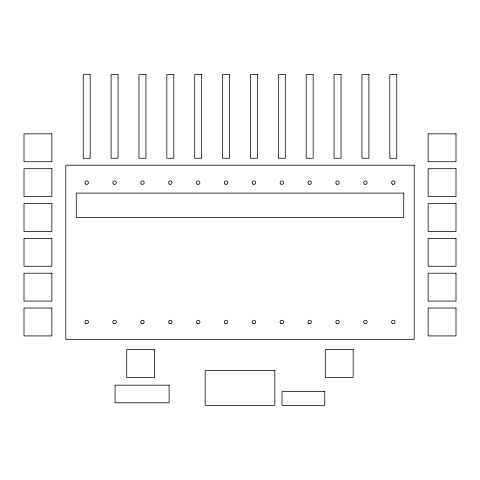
<?xml version="1.0" encoding="UTF-8"?>
<svg xmlns="http://www.w3.org/2000/svg" width="480" height="480" viewBox="0 0 480 480"><rect width="100%" height="100%" fill="white"/><g stroke="black" fill="none" stroke-linecap="round" stroke-linejoin="round"><path stroke-width="0.72" d="M90.192 74.634L83.226 74.634L83.226 158.25L90.192 158.25L90.192 74.634M118.062 74.634L111.096 74.634L111.096 158.25L118.062 158.25L118.062 74.634M145.938 74.634L138.966 74.634L138.966 158.25L145.938 158.25L145.938 74.634M173.808 74.634L166.836 74.634L166.836 158.25L173.808 158.25L173.808 74.634M201.678 74.634L194.712 74.634L194.712 158.25L201.678 158.25L201.678 74.634M229.548 74.634L222.582 74.634L222.582 158.25L229.548 158.25L229.548 74.634M257.418 74.634L250.452 74.634L250.452 158.25L257.418 158.25L257.418 74.634M285.288 74.634L278.322 74.634L278.322 158.25L285.288 158.25L285.288 74.634M313.164 74.634L306.192 74.634L306.192 158.25L313.164 158.25L313.164 74.634M341.034 74.634L334.062 74.634L334.062 158.25L341.034 158.25L341.034 74.634M368.904 74.634L361.938 74.634L361.938 158.25L368.904 158.25L368.904 74.634M396.774 74.634L389.808 74.634L389.808 158.25L396.774 158.25L396.774 74.634M51.87 133.86L24 133.86L24 161.73L51.87 161.73L51.87 133.86M456 133.86L428.13 133.86L428.13 161.73L456 161.73L456 133.86M414.192 165.216L65.808 165.216L65.808 339.408L414.192 339.408L414.192 165.216M51.87 168.702L24 168.702L24 196.572L51.87 196.572L51.87 168.702M456 168.702L428.13 168.702L428.13 196.572L456 196.572L456 168.702M403.74 193.086L76.26 193.086L76.26 217.476L403.74 217.476L403.74 193.086M51.87 203.538L24 203.538L24 231.408L51.87 231.408L51.87 203.538M456 203.538L428.13 203.538L428.13 231.408L456 231.408L456 203.538M51.87 238.38L24 238.38L24 266.25L51.87 266.25L51.87 238.38M456 238.38L428.13 238.38L428.13 266.25L456 266.25L456 238.38M51.87 273.216L24 273.216L24 301.086L51.87 301.086L51.87 273.216M456 273.216L428.13 273.216L428.13 301.086L456 301.086L456 273.216M51.87 308.052L24 308.052L24 335.928L51.87 335.928L51.87 308.052M456 308.052L428.13 308.052L428.13 335.928L456 335.928L456 308.052M154.608 349.62L126.738 349.62L126.738 377.496L154.608 377.496L154.608 349.62M353.172 349.62L325.302 349.62L325.302 377.496L353.172 377.496L353.172 349.62M274.836 370.524L205.164 370.524L205.164 405.366L274.836 405.366L274.836 370.524M169.116 385.164L115.074 385.164L115.074 402.798L169.116 402.798L169.116 385.164M324.774 391.428L282.018 391.428L282.018 405.366L324.774 405.366L324.774 391.428M392.418 184.146A1.74 1.74 0 0 0 395.034 182.634A1.74 1.74 0 0 0 392.418 181.128A1.74 1.74 0 0 0 392.418 184.146M364.548 184.146A1.74 1.74 0 0 0 367.164 182.634A1.74 1.74 0 0 0 364.548 181.128A1.74 1.74 0 0 0 364.548 184.146M336.678 184.146A1.74 1.74 0 0 0 339.288 182.634A1.74 1.74 0 0 0 336.678 181.128A1.74 1.74 0 0 0 336.678 184.146M308.808 184.146A1.74 1.74 0 0 0 311.418 182.634A1.74 1.74 0 0 0 308.808 181.128A1.74 1.74 0 0 0 308.808 184.146M280.938 184.146A1.74 1.74 0 0 0 283.548 182.634A1.74 1.74 0 0 0 280.938 181.128A1.74 1.74 0 0 0 280.938 184.146M253.062 184.146A1.74 1.74 0 0 0 255.678 182.634A1.74 1.74 0 0 0 253.062 181.128A1.74 1.74 0 0 0 253.062 184.146M225.192 184.146A1.74 1.74 0 0 0 227.808 182.634A1.74 1.74 0 0 0 225.192 181.128A1.74 1.74 0 0 0 225.192 184.146M197.322 184.146A1.74 1.74 0 0 0 199.938 182.634A1.74 1.74 0 0 0 197.322 181.128A1.74 1.74 0 0 0 197.322 184.146M169.452 184.146A1.74 1.74 0 0 0 172.062 182.634A1.74 1.74 0 0 0 169.452 181.128A1.74 1.74 0 0 0 169.452 184.146M141.582 184.146A1.74 1.74 0 0 0 144.192 182.634A1.74 1.74 0 0 0 141.582 181.128A1.74 1.74 0 0 0 141.582 184.146M113.712 184.146A1.74 1.74 0 0 0 116.322 182.634A1.74 1.74 0 0 0 113.712 181.128A1.74 1.74 0 0 0 113.712 184.146M85.836 184.146A1.74 1.74 0 0 0 88.452 182.634A1.74 1.74 0 0 0 85.836 181.128A1.74 1.74 0 0 0 85.836 184.146M85.836 323.496A1.74 1.74 0 0 0 88.452 321.99A1.74 1.74 0 0 0 85.836 320.484A1.74 1.74 0 0 0 85.836 323.496M113.712 323.496A1.74 1.74 0 0 0 116.322 321.99A1.74 1.74 0 0 0 113.712 320.484A1.74 1.74 0 0 0 113.712 323.496M141.582 323.496A1.74 1.74 0 0 0 144.192 321.99A1.74 1.74 0 0 0 141.582 320.484A1.74 1.74 0 0 0 141.582 323.496M169.452 323.496A1.74 1.74 0 0 0 172.062 321.99A1.74 1.74 0 0 0 169.452 320.484A1.74 1.74 0 0 0 169.452 323.496M197.322 323.496A1.74 1.74 0 0 0 199.938 321.99A1.74 1.74 0 0 0 197.322 320.484A1.74 1.74 0 0 0 197.322 323.496M225.192 323.496A1.74 1.74 0 0 0 227.808 321.99A1.74 1.74 0 0 0 225.192 320.484A1.74 1.74 0 0 0 225.192 323.496M253.062 323.496A1.74 1.74 0 0 0 255.678 321.99A1.74 1.74 0 0 0 253.062 320.484A1.74 1.74 0 0 0 253.062 323.496M280.938 323.496A1.74 1.74 0 0 0 283.548 321.99A1.74 1.74 0 0 0 280.938 320.484A1.74 1.74 0 0 0 280.938 323.496M308.808 323.496A1.74 1.74 0 0 0 311.418 321.99A1.74 1.74 0 0 0 308.808 320.484A1.74 1.74 0 0 0 308.808 323.496M336.678 323.496A1.74 1.74 0 0 0 339.288 321.99A1.74 1.74 0 0 0 336.678 320.484A1.74 1.74 0 0 0 336.678 323.496M364.548 323.496A1.74 1.74 0 0 0 367.164 321.99A1.74 1.74 0 0 0 364.548 320.484A1.74 1.74 0 0 0 364.548 323.496M392.418 323.496A1.74 1.74 0 0 0 395.034 321.99A1.74 1.74 0 0 0 392.418 320.484A1.74 1.74 0 0 0 392.418 323.496"/></g></svg>
